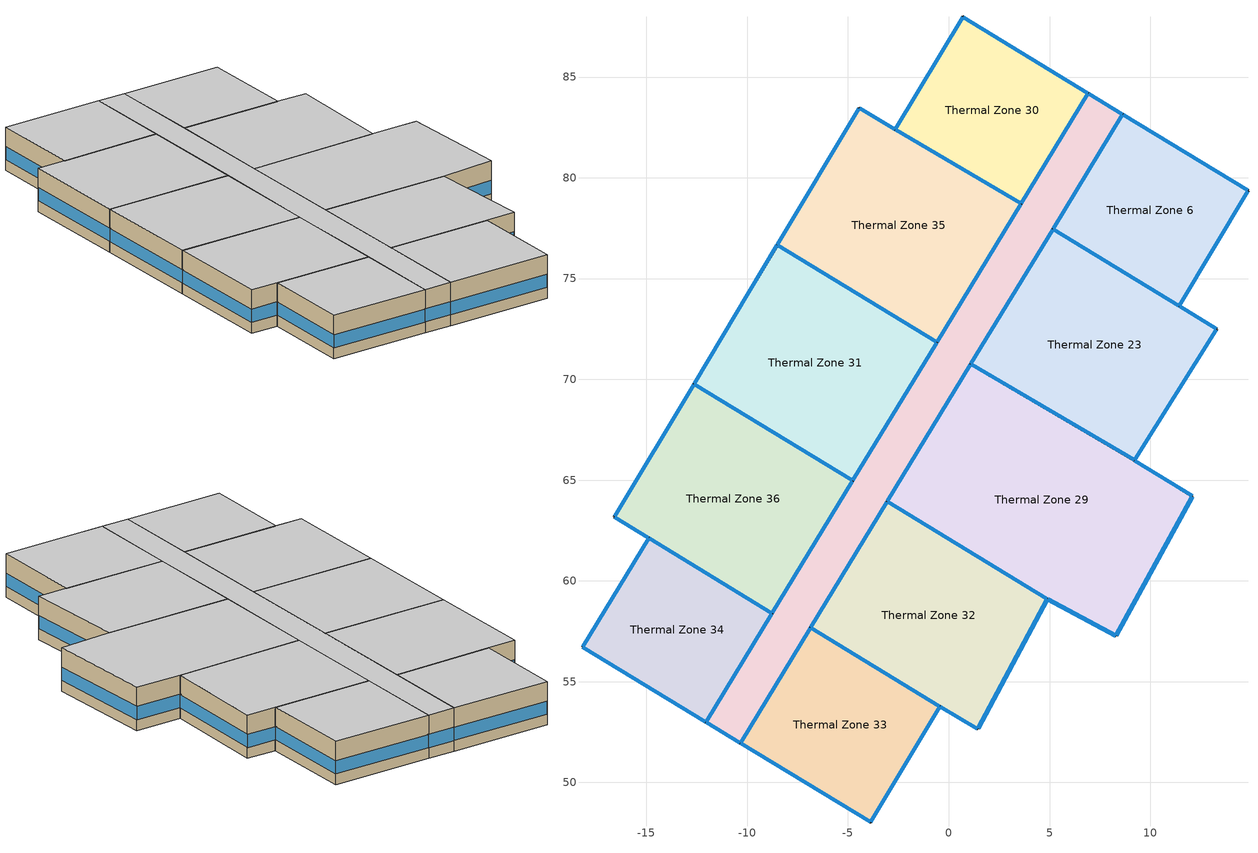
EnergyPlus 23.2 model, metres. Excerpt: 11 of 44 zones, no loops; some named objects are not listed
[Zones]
Thermal Zone 23
 floor adiabatic (Generic Interior Floor 5): 5.16,77.45 11.43,73.64 13.3,72.49 9.22,65.99 1.09,70.75 z21.1
 wall outside (Surface 202 c tbd): 5.16,77.45 1.09,70.75 z21.1:24.14
 wall outside (Surface 203 c tbd): 11.43,73.64 5.16,77.45 z21.1:24.14
 wall outside (Surface 204 c tbd): 13.3,72.49 11.43,73.64 z21.1:24.14
 wall outside (Surface 205 c tbd): 9.22,65.99 13.3,72.49 z21.1:24.14
 wall outside (Surface 206 c tbd): 1.09,70.75 9.22,65.99 z21.1:24.14
 window (Customized Fenestration: u=3.36): 5.15,77.43 1.1,70.78 / 11.41,73.66 5.18,77.44 / 9.23,66.01 13.28,72.47 / 1.11,70.74 9.19,66 z21.86:22.78; 13.27,72.5 11.45,73.63 z21.86:22.79
 ceiling adiabatic (Generic Interior Ceiling 17): 9.22,65.99 13.3,72.49 11.43,73.64 5.16,77.45 1.09,70.75 z24.14
Thermal Zone 28
 floor adiabatic (Generic Interior Floor): 6.92,84.19 8.63,83.15 -10.34,51.96 -12.05,53 z21.1
 wall outside (Surface 162 c tbd): -6.86,57.68 -3.06,63.93 z21.1:24.14
 wall outside (Surface 163 c tbd): -10.34,51.96 -6.86,57.68 z21.1:24.14
 wall outside (Surface 164 c tbd): -12.05,53 -10.34,51.96 z21.1:24.14
 wall outside (Surface 165 c tbd): -8.77,58.39 -12.05,53 z21.1:24.14
 wall outside (Surface 166 c tbd): -4.77,64.97 -8.77,58.39 z21.1:24.14
 wall outside (Surface 167 c tbd): -0.59,71.85 -4.77,64.97 z21.1:24.14
 wall outside (Surface 168 c tbd): 3.59,78.72 -0.59,71.85 z21.1:24.14
 wall outside (Surface 169 c tbd): 6.92,84.19 3.59,78.72 z21.1:24.14
 wall outside (Surface 170 c tbd): 8.63,83.15 6.92,84.19 z21.1:24.14
 wall outside (Surface 171 c tbd): 5.16,77.45 8.63,83.15 z21.1:24.14
 wall outside (Surface 172 c tbd): 1.09,70.75 5.16,77.45 z21.1:24.14
 wall outside (Surface 173 c tbd): -3.06,63.93 1.09,70.75 z21.1:24.14
 window (Customized Fenestration: u=3.36): -6.85,57.7 -3.07,63.91 / -10.33,51.98 -6.87,57.66 / -8.78,58.37 -12.04,53.02 / -4.78,64.95 -8.75,58.41 / -0.6,71.82 -4.75,65 / 3.58,78.7 -0.57,71.87 / 6.91,84.17 3.6,78.74 / 5.18,77.48 8.61,83.13 / 1.1,70.78 5.15,77.43 / -3.04,63.96 1.08,70.73 z21.86:22.78; -12.03,52.98 -10.36,51.97 / 8.61,83.17 6.94,84.18 z21.86:22.8
 ceiling adiabatic (Generic Interior Ceiling 11): -10.34,51.96 8.63,83.15 6.92,84.19 -12.05,53 z24.14
Thermal Zone 29
 floor adiabatic (Generic Interior Floor 1): 1.09,70.75 9.22,65.99 12.09,64.2 8.3,57.27 4.89,59.1 -3.06,63.93 z21.1
 wall outside (Surface 176 c tbd): 1.09,70.75 -3.06,63.93 z21.1:24.14
 wall outside (Surface 177 c tbd): 9.22,65.99 1.09,70.75 z21.1:24.14
 wall outside (Surface 178 c tbd): 12.09,64.2 9.22,65.99 z21.1:24.14
 wall outside (Surface 179 c tbd): 8.3,57.27 12.09,64.2 z21.1:24.14
 wall outside (Surface 180 c tbd): 4.89,59.1 8.3,57.27 z21.1:24.14
 wall outside (Surface 181 c tbd): -3.06,63.93 4.89,59.1 z21.1:24.14
 window (Customized Fenestration: u=3.36): 1.08,70.73 -3.04,63.96 / 9.19,66 1.11,70.74 / 8.31,57.29 12.08,64.18 / 4.91,59.09 8.28,57.28 / -3.04,63.92 4.87,59.11 z21.86:22.78; 12.07,64.22 9.24,65.97 z21.86:22.79
 ceiling adiabatic (Generic Interior Ceiling 21): 8.3,57.27 12.09,64.2 9.22,65.99 1.09,70.75 -3.06,63.93 4.89,59.1 z24.14
Thermal Zone 30
 floor adiabatic (Generic Interior Floor 6): 0.7,87.99 6.92,84.19 3.59,78.72 -2.66,82.39 z21.1
 wall outside (Surface 209 c tbd): 0.7,87.99 -2.66,82.39 z21.1:24.14
 wall outside (Surface 210 c tbd): 6.92,84.19 0.7,87.99 z21.1:24.14
 wall outside (Surface 211 c tbd): 3.59,78.72 6.92,84.19 z21.1:24.14
 wall outside (Surface 212 c tbd): -2.66,82.39 3.59,78.72 z21.1:24.14
 window (Customized Fenestration: u=3.36): 0.69,87.97 -2.65,82.41 / 6.9,84.21 0.72,87.98 / 3.6,78.74 6.91,84.17 / -2.64,82.37 3.57,78.73 z21.86:22.78
 ceiling adiabatic (Generic Interior Ceiling 16): 3.59,78.72 6.92,84.19 0.7,87.99 -2.66,82.39 z24.14
Thermal Zone 31
 floor adiabatic (Generic Interior Floor 2): -8.51,76.67 -0.59,71.85 -4.77,64.97 -12.65,69.77 z21.1
 wall outside (Surface 184 c tbd): -4.77,64.97 -0.59,71.85 z21.1:24.14
 wall outside (Surface 185 c tbd): -12.65,69.77 -4.77,64.97 z21.1:24.14
 wall outside (Surface 186 c tbd): -8.51,76.67 -12.65,69.77 z21.1:24.14
 wall outside (Surface 187 c tbd): -0.59,71.85 -8.51,76.67 z21.1:24.14
 window (Customized Fenestration: u=3.36): -4.75,65 -0.6,71.82 / -12.63,69.75 -4.79,64.99 / -8.53,76.64 -12.63,69.79 / -0.61,71.86 -8.49,76.65 z21.86:22.78
 ceiling adiabatic (Generic Interior Ceiling 20): -4.77,64.97 -0.59,71.85 -8.51,76.67 -12.65,69.77 z24.14
Thermal Zone 32
 floor adiabatic (Generic Interior Floor 21): -3.06,63.93 4.89,59.1 1.44,52.66 -0.44,53.78 -6.86,57.68 z21.1
 wall outside (Surface 243 c tbd): 1.44,52.66 4.89,59.1 z21.1:24.14
 wall outside (Surface 244 c tbd): -0.44,53.78 1.44,52.66 z21.1:24.14
 wall outside (Surface 245 c tbd): -6.86,57.68 -0.44,53.78 z21.1:24.14
 wall outside (Surface 246 c tbd): -3.06,63.93 -6.86,57.68 z21.1:24.14
 wall outside (Surface 247 c tbd): 4.89,59.1 -3.06,63.93 z21.1:24.14
 window (Customized Fenestration: u=3.36): 1.46,52.69 4.88,59.08 / -6.84,57.66 -0.46,53.79 / -3.07,63.91 -6.85,57.7 / 4.87,59.11 -3.04,63.92 z21.86:22.78; -0.42,53.76 1.42,52.68 z21.86:22.79
 ceiling adiabatic (Generic Interior Ceiling 14): 1.44,52.66 4.89,59.1 -3.06,63.93 -6.86,57.68 -0.44,53.78 z24.14
Thermal Zone 33
 floor adiabatic (Generic Interior Floor 3): -6.86,57.68 -0.44,53.78 -3.88,48.03 -10.34,51.96 z21.1
 wall outside (Surface 190 c tbd): -0.44,53.78 -6.86,57.68 z21.1:24.14
 wall outside (Surface 191 c tbd): -3.88,48.03 -0.44,53.78 z21.1:24.14
 wall outside (Surface 192 c tbd): -10.34,51.96 -3.88,48.03 z21.1:24.14
 wall outside (Surface 193 c tbd): -6.86,57.68 -10.34,51.96 z21.1:24.14
 window (Customized Fenestration: u=3.36): -0.46,53.79 -6.84,57.66 / -3.87,48.05 -0.46,53.75 / -10.32,51.94 -3.9,48.04 / -6.87,57.66 -10.33,51.98 z21.86:22.78
 ceiling adiabatic (Generic Interior Ceiling 19): -3.88,48.03 -0.44,53.78 -6.86,57.68 -10.34,51.96 z24.14
Thermal Zone 34
 floor adiabatic (Generic Interior Floor 4): -14.88,62.13 -8.77,58.39 -12.05,53 -18.17,56.72 z21.1
 wall outside (Surface 196 c tbd): -12.05,53 -8.77,58.39 z21.1:24.14
 wall outside (Surface 197 c tbd): -18.17,56.72 -12.05,53 z21.1:24.14
 wall outside (Surface 198 c tbd): -14.88,62.13 -18.17,56.72 z21.1:24.14
 wall outside (Surface 199 c tbd): -8.77,58.39 -14.88,62.13 z21.1:24.14
 window (Customized Fenestration: u=3.36): -12.04,53.02 -8.78,58.37 / -18.15,56.7 -12.07,53.01 / -14.89,62.11 -18.16,56.74 / -8.79,58.41 -14.86,62.12 z21.86:22.78
 ceiling adiabatic (Generic Interior Ceiling 18): -12.05,53 -8.77,58.39 -14.88,62.13 -18.17,56.72 z24.14
Thermal Zone 35
 floor adiabatic (Generic Interior Floor 8): -4.45,83.46 -2.66,82.39 3.59,78.72 -0.59,71.85 -8.51,76.67 z21.1
 wall outside (Surface 221 c tbd): -4.45,83.46 -8.51,76.67 z21.1:24.14
 wall outside (Surface 222 c tbd): -2.66,82.39 -4.45,83.46 z21.1:24.14
 wall outside (Surface 223 c tbd): 3.59,78.72 -2.66,82.39 z21.1:24.14
 wall outside (Surface 224 c tbd): -0.59,71.85 3.59,78.72 z21.1:24.14
 wall outside (Surface 225 c tbd): -8.51,76.67 -0.59,71.85 z21.1:24.14
 window (Customized Fenestration: u=3.36): -4.46,83.43 -8.5,76.69 / 3.57,78.73 -2.64,82.37 / -0.57,71.87 3.58,78.7 / -8.49,76.65 -0.61,71.86 z21.86:22.78; -2.68,82.4 -4.42,83.44 z21.86:22.8
 ceiling adiabatic (Generic Interior Ceiling 12): -0.59,71.85 3.59,78.72 -2.66,82.39 -4.45,83.46 -8.51,76.67 z24.14
Thermal Zone 36
 floor adiabatic (Generic Interior Floor 9): -12.65,69.77 -4.77,64.97 -8.77,58.39 -16.59,63.18 z21.1
 wall outside (Surface 228 c tbd): -8.77,58.39 -4.77,64.97 z21.1:24.14
 wall outside (Surface 229 c tbd): -14.88,62.13 -8.77,58.39 z21.1:24.14
 wall outside (Surface 230 c tbd): -16.59,63.18 -14.88,62.13 z21.1:24.14
 wall outside (Surface 231 c tbd): -12.65,69.77 -16.59,63.18 z21.1:24.14
 wall outside (Surface 232 c tbd): -4.77,64.97 -12.65,69.77 z21.1:24.14
 window (Customized Fenestration: u=3.36): -8.75,58.41 -4.78,64.95 / -14.86,62.12 -8.79,58.41 / -12.66,69.74 -16.58,63.2 / -4.79,64.99 -12.63,69.75 z21.86:22.78; -16.57,63.17 -14.9,62.14 z21.86:22.8
 ceiling adiabatic (Generic Interior Ceiling 13): -8.77,58.39 -4.77,64.97 -12.65,69.77 -16.59,63.18 z24.14
Thermal Zone 6
 floor adiabatic (Generic Interior Floor 7): 8.63,83.15 14.85,79.36 11.43,73.64 5.16,77.45 z21.1
 wall outside (Surface 215 c tbd): 8.63,83.15 5.16,77.45 z21.1:24.14
 wall outside (Surface 216 c tbd): 14.85,79.36 8.63,83.15 z21.1:24.14
 wall outside (Surface 217 c tbd): 11.43,73.64 14.85,79.36 z21.1:24.14
 wall outside (Surface 218 c tbd): 5.16,77.45 11.43,73.64 z21.1:24.14
 window (Customized Fenestration: u=3.36): 8.61,83.13 5.18,77.48 / 14.83,79.37 8.65,83.14 / 11.44,73.66 14.83,79.33 / 5.18,77.44 11.41,73.66 z21.86:22.78
 ceiling adiabatic (Generic Interior Ceiling 15): 11.43,73.64 14.85,79.36 8.63,83.15 5.16,77.45 z24.14
[Building]
Building 1
[Site:Location]
Montreal Int'l: Latitude {deg}=45.47; Longitude {deg}=-73.75; Time Zone {hr}=-5; Elevation {m}=36
[SizingPeriod:DesignDay] Day of Month=21; Dry-Bulb Temperature Range Modifier Type=DefaultMultipliers; Barometric Pressure {Pa}=100893; Rain Indicator=No; Snow Indicator=No; Daylight Saving Time Indicator=No; Begin Environment Reset Mode=FullResetAtBeginEnvironment
Name | Month | Day Type | Maximum Dry-Bulb Temperature {C} | Daily Dry-Bulb Temperature Range {deltaC} | Humidity Condition Type | Wetbulb or DewPoint at Maximum Dry-Bulb {C} | Wind Speed {m/s} | Wind Direction {deg} | Solar Model Indicator | ASHRAE Clear Sky Optical Depth for Beam Irradiance (taub) | ASHRAE Clear Sky Optical Depth for Diffuse Irradiance (taud) | Enthalpy at Maximum Dry-Bulb {J/kg} | Sky Clearness
Montreal Int'l Ann Clg .4% Condns DB=>MWB | 7 | SummerDesignDay | 30 | 9.3 | Wetbulb | 22.1 | 4.9 | 220 | ASHRAETau | 0.465 | 1.966
Montreal Int'l Ann Clg .4% Condns DP=>MDB | 7 | SummerDesignDay | 26 | 9.3 | Dewpoint | 21.6 | 4.9 | 220 | ASHRAETau | 0.465 | 1.966
Montreal Int'l Ann Clg .4% Condns Enth=>MDB | 7 | SummerDesignDay | 28.1 | 9.3 | Enthalpy |  | 4.9 | 220 | ASHRAETau | 0.465 | 1.966 | 69300
Montreal Int'l Ann Clg .4% Condns WB=>MDB | 7 | SummerDesignDay | 28.1 | 9.3 | Wetbulb | 23.2 | 4.9 | 220 | ASHRAETau | 0.465 | 1.966
Montreal Int'l Ann Htg 99.6% Condns DB | 1 | WinterDesignDay | -23.7 | 0 | Wetbulb | -23.7 | 3.9 | 260 | ASHRAEClearSky |  |  |  | 0
Montreal Int'l Ann Htg Wind 99.6% Condns WS=>MCDB | 1 | WinterDesignDay | -5.3 | 0 | Wetbulb | -5.3 | 12.9 | 260 | ASHRAEClearSky |  |  |  | 0
Montreal Int'l Ann Hum_n 99.6% Condns DP=>MCDB | 1 | WinterDesignDay | -23 | 0 | Dewpoint | -30.5 | 3.9 | 260 | ASHRAEClearSky |  |  |  | 0
[Material] Thermal Absorptance=0.9
Name | Roughness | Thickness {m} | Conductivity {W/m-K} | Density {kg/m3} | Specific Heat {J/kg-K} | Solar Absorptance | Visible Absorptance
Generic Acoustic Tile | MediumSmooth | 0.02 | 0.06 | 368 | 590 | 0.2 | 0.2
Generic Brick | MediumRough | 0.1 | 0.9 | 1920 | 790 | 0.65 | 0.65
Generic Ceiling Air Gap | Smooth | 0.1 | 0.556 | 1.28 | 1000 | 0.7 | 0.7
Generic Gypsum Board | MediumSmooth | 0.0127 | 0.16 | 800 | 1090 | 0.5 | 0.5
Generic LW Concrete | MediumRough | 0.1 | 0.53 | 1280 | 840 | 0.8 | 0.8
Generic Wall Air Gap | Smooth | 0.1 | 0.667 | 1.28 | 1000 | 0.7 | 0.7
[Material:NoMass] Roughness=Smooth; Thermal Absorptance=0.9; Solar Absorptance=0.7; Visible Absorptance=0.7
Name | Thermal Resistance {m2-K/W}
Surface 162 m tbd; Surface 163 m tbd; Surface 165 m tbd; Surface 166 m tbd; Surface 167 m tbd; Surface 168 m tbd; Surface 169 m tbd; Surface 171 m tbd; Surface 172 m tbd; Surface 173 m tbd; Surface 176 m tbd; Surface 177 m tbd; Surface 181 m tbd; Surface 184 m tbd; Surface 185 m tbd; Surface 187 m tbd; Surface 190 m tbd; Surface 193 m tbd; Surface 196 m tbd; Surface 199 m tbd; Surface 202 m tbd; Surface 203 m tbd; Surface 206 m tbd; Surface 211 m tbd; Surface 212 m tbd; Surface 215 m tbd; Surface 218 m tbd; Surface 223 m tbd; Surface 224 m tbd; Surface 225 m tbd; Surface 228 m tbd; Surface 229 m tbd; Surface 232 m tbd; Surface 245 m tbd; Surface 246 m tbd; Surface 247 m tbd | 1.24606
Surface 164 m tbd; Surface 170 m tbd | 0.58359
Surface 178 m tbd | 0.553583
Surface 179 m tbd | 0.584513
Surface 180 m tbd | 0.565438
Surface 186 m tbd | 0.642581
Surface 191 m tbd | 0.603446
Surface 192 m tbd | 0.609849
Surface 197 m tbd | 0.607082
Surface 198 m tbd | 0.600303
Surface 204 m tbd | 0.50708
Surface 205 m tbd | 0.610599
Surface 209 m tbd | 0.602058
Surface 210 m tbd; Surface 216 m tbd | 0.607957
Surface 217 m tbd | 0.603116
Surface 221 m tbd | 0.612091
Surface 222 m tbd | 0.500771
Surface 230 m tbd | 0.496387
Surface 231 m tbd | 0.610602
Surface 243 m tbd | 0.608072
Surface 244 m tbd | 0.507089
[WindowMaterial:SimpleGlazingSystem]
Fenestration U=3.32 0.66 1: U-Factor {W/m2-K}=3.32; Solar Heat Gain Coefficient=0.66; Visible Transmittance=0.21
[Construction]
Customized Fenestration: u=3.36: Fenestration U=3.32 0.66 1
Generic Interior Ceiling 11; Generic Interior Ceiling 12; Generic Interior Ceiling 13; Generic Interior Ceiling 14; Generic Interior Ceiling 15; Generic Interior Ceiling 16; Generic Interior Ceiling 17; Generic Interior Ceiling 18; Generic Interior Ceiling 19; Generic Interior Ceiling 20; Generic Interior Ceiling 21: Generic LW Concrete, Generic Ceiling Air Gap, Generic Acoustic Tile
Generic Interior Floor; Generic Interior Floor 1; Generic Interior Floor 2; Generic Interior Floor 21; Generic Interior Floor 3; Generic Interior Floor 4; Generic Interior Floor 5; Generic Interior Floor 6; Generic Interior Floor 7; Generic Interior Floor 8; Generic Interior Floor 9: Generic Acoustic Tile, Generic Ceiling Air Gap, Generic LW Concrete
Surface 162 c tbd: Generic Brick, Generic LW Concrete, Surface 162 m tbd, Generic Wall Air Gap, Generic Gypsum Board
Surface 163 c tbd: Generic Brick, Generic LW Concrete, Surface 163 m tbd, Generic Wall Air Gap, Generic Gypsum Board
Surface 164 c tbd: Generic Brick, Generic LW Concrete, Surface 164 m tbd, Generic Wall Air Gap, Generic Gypsum Board
Surface 165 c tbd: Generic Brick, Generic LW Concrete, Surface 165 m tbd, Generic Wall Air Gap, Generic Gypsum Board
Surface 166 c tbd: Generic Brick, Generic LW Concrete, Surface 166 m tbd, Generic Wall Air Gap, Generic Gypsum Board
Surface 167 c tbd: Generic Brick, Generic LW Concrete, Surface 167 m tbd, Generic Wall Air Gap, Generic Gypsum Board
Surface 168 c tbd: Generic Brick, Generic LW Concrete, Surface 168 m tbd, Generic Wall Air Gap, Generic Gypsum Board
Surface 169 c tbd: Generic Brick, Generic LW Concrete, Surface 169 m tbd, Generic Wall Air Gap, Generic Gypsum Board
Surface 170 c tbd: Generic Brick, Generic LW Concrete, Surface 170 m tbd, Generic Wall Air Gap, Generic Gypsum Board
Surface 171 c tbd: Generic Brick, Generic LW Concrete, Surface 171 m tbd, Generic Wall Air Gap, Generic Gypsum Board
Surface 172 c tbd: Generic Brick, Generic LW Concrete, Surface 172 m tbd, Generic Wall Air Gap, Generic Gypsum Board
Surface 173 c tbd: Generic Brick, Generic LW Concrete, Surface 173 m tbd, Generic Wall Air Gap, Generic Gypsum Board
Surface 176 c tbd: Generic Brick, Generic LW Concrete, Surface 176 m tbd, Generic Wall Air Gap, Generic Gypsum Board
Surface 177 c tbd: Generic Brick, Generic LW Concrete, Surface 177 m tbd, Generic Wall Air Gap, Generic Gypsum Board
Surface 178 c tbd: Generic Brick, Generic LW Concrete, Surface 178 m tbd, Generic Wall Air Gap, Generic Gypsum Board
Surface 179 c tbd: Generic Brick, Generic LW Concrete, Surface 179 m tbd, Generic Wall Air Gap, Generic Gypsum Board
Surface 180 c tbd: Generic Brick, Generic LW Concrete, Surface 180 m tbd, Generic Wall Air Gap, Generic Gypsum Board
Surface 181 c tbd: Generic Brick, Generic LW Concrete, Surface 181 m tbd, Generic Wall Air Gap, Generic Gypsum Board
Surface 184 c tbd: Generic Brick, Generic LW Concrete, Surface 184 m tbd, Generic Wall Air Gap, Generic Gypsum Board
Surface 185 c tbd: Generic Brick, Generic LW Concrete, Surface 185 m tbd, Generic Wall Air Gap, Generic Gypsum Board
Surface 186 c tbd: Generic Brick, Generic LW Concrete, Surface 186 m tbd, Generic Wall Air Gap, Generic Gypsum Board
Surface 187 c tbd: Generic Brick, Generic LW Concrete, Surface 187 m tbd, Generic Wall Air Gap, Generic Gypsum Board
Surface 190 c tbd: Generic Brick, Generic LW Concrete, Surface 190 m tbd, Generic Wall Air Gap, Generic Gypsum Board
Surface 191 c tbd: Generic Brick, Generic LW Concrete, Surface 191 m tbd, Generic Wall Air Gap, Generic Gypsum Board
Surface 192 c tbd: Generic Brick, Generic LW Concrete, Surface 192 m tbd, Generic Wall Air Gap, Generic Gypsum Board
Surface 193 c tbd: Generic Brick, Generic LW Concrete, Surface 193 m tbd, Generic Wall Air Gap, Generic Gypsum Board
Surface 196 c tbd: Generic Brick, Generic LW Concrete, Surface 196 m tbd, Generic Wall Air Gap, Generic Gypsum Board
Surface 197 c tbd: Generic Brick, Generic LW Concrete, Surface 197 m tbd, Generic Wall Air Gap, Generic Gypsum Board
Surface 198 c tbd: Generic Brick, Generic LW Concrete, Surface 198 m tbd, Generic Wall Air Gap, Generic Gypsum Board
Surface 199 c tbd: Generic Brick, Generic LW Concrete, Surface 199 m tbd, Generic Wall Air Gap, Generic Gypsum Board
Surface 202 c tbd: Generic Brick, Generic LW Concrete, Surface 202 m tbd, Generic Wall Air Gap, Generic Gypsum Board
Surface 203 c tbd: Generic Brick, Generic LW Concrete, Surface 203 m tbd, Generic Wall Air Gap, Generic Gypsum Board
Surface 204 c tbd: Generic Brick, Generic LW Concrete, Surface 204 m tbd, Generic Wall Air Gap, Generic Gypsum Board
Surface 205 c tbd: Generic Brick, Generic LW Concrete, Surface 205 m tbd, Generic Wall Air Gap, Generic Gypsum Board
Surface 206 c tbd: Generic Brick, Generic LW Concrete, Surface 206 m tbd, Generic Wall Air Gap, Generic Gypsum Board
Surface 209 c tbd: Generic Brick, Generic LW Concrete, Surface 209 m tbd, Generic Wall Air Gap, Generic Gypsum Board
Surface 210 c tbd: Generic Brick, Generic LW Concrete, Surface 210 m tbd, Generic Wall Air Gap, Generic Gypsum Board
Surface 211 c tbd: Generic Brick, Generic LW Concrete, Surface 211 m tbd, Generic Wall Air Gap, Generic Gypsum Board
Surface 212 c tbd: Generic Brick, Generic LW Concrete, Surface 212 m tbd, Generic Wall Air Gap, Generic Gypsum Board
Surface 215 c tbd: Generic Brick, Generic LW Concrete, Surface 215 m tbd, Generic Wall Air Gap, Generic Gypsum Board
Surface 216 c tbd: Generic Brick, Generic LW Concrete, Surface 216 m tbd, Generic Wall Air Gap, Generic Gypsum Board
Surface 217 c tbd: Generic Brick, Generic LW Concrete, Surface 217 m tbd, Generic Wall Air Gap, Generic Gypsum Board
Surface 218 c tbd: Generic Brick, Generic LW Concrete, Surface 218 m tbd, Generic Wall Air Gap, Generic Gypsum Board
Surface 221 c tbd: Generic Brick, Generic LW Concrete, Surface 221 m tbd, Generic Wall Air Gap, Generic Gypsum Board
Surface 222 c tbd: Generic Brick, Generic LW Concrete, Surface 222 m tbd, Generic Wall Air Gap, Generic Gypsum Board
Surface 223 c tbd: Generic Brick, Generic LW Concrete, Surface 223 m tbd, Generic Wall Air Gap, Generic Gypsum Board
Surface 224 c tbd: Generic Brick, Generic LW Concrete, Surface 224 m tbd, Generic Wall Air Gap, Generic Gypsum Board
Surface 225 c tbd: Generic Brick, Generic LW Concrete, Surface 225 m tbd, Generic Wall Air Gap, Generic Gypsum Board
Surface 228 c tbd: Generic Brick, Generic LW Concrete, Surface 228 m tbd, Generic Wall Air Gap, Generic Gypsum Board
Surface 229 c tbd: Generic Brick, Generic LW Concrete, Surface 229 m tbd, Generic Wall Air Gap, Generic Gypsum Board
Surface 230 c tbd: Generic Brick, Generic LW Concrete, Surface 230 m tbd, Generic Wall Air Gap, Generic Gypsum Board
Surface 231 c tbd: Generic Brick, Generic LW Concrete, Surface 231 m tbd, Generic Wall Air Gap, Generic Gypsum Board
Surface 232 c tbd: Generic Brick, Generic LW Concrete, Surface 232 m tbd, Generic Wall Air Gap, Generic Gypsum Board
Surface 243 c tbd: Generic Brick, Generic LW Concrete, Surface 243 m tbd, Generic Wall Air Gap, Generic Gypsum Board
Surface 244 c tbd: Generic Brick, Generic LW Concrete, Surface 244 m tbd, Generic Wall Air Gap, Generic Gypsum Board
Surface 245 c tbd: Generic Brick, Generic LW Concrete, Surface 245 m tbd, Generic Wall Air Gap, Generic Gypsum Board
Surface 246 c tbd: Generic Brick, Generic LW Concrete, Surface 246 m tbd, Generic Wall Air Gap, Generic Gypsum Board
Surface 247 c tbd: Generic Brick, Generic LW Concrete, Surface 247 m tbd, Generic Wall Air Gap, Generic Gypsum Board
[Zone] Multiplier=10; Part of Total Floor Area=Yes
Thermal Zone 23; Thermal Zone 28; Thermal Zone 29; Thermal Zone 30; Thermal Zone 31; Thermal Zone 32; Thermal Zone 33; Thermal Zone 34; Thermal Zone 35; Thermal Zone 36; Thermal Zone 6
[Space]
Name | Zone | Space Type
Space 128 | Thermal Zone 23 | MURB large
Space 123 | Thermal Zone 28 | MURB lobby 2
Space 124 | Thermal Zone 29 | MURB large
Space 129 | Thermal Zone 30 | MURB small 6
Space 125 | Thermal Zone 31 | MURB large
Space 134 | Thermal Zone 32 | MURB large
Space 126 | Thermal Zone 33 | MURB small 4
Space 127 | Thermal Zone 34 | MURB small 5
Space 131 | Thermal Zone 35 | MURB large
Space 132 | Thermal Zone 36 | MURB large
Space 130 | Thermal Zone 6 | MURB small 7
[SpaceList]
MURB large: Space 116, Space 109, Space 106, Space 102, Space 103, Space 112, Space 114, Space 107, Space 104, Space 135, Space 111, Space 105, Space 119, Space 108, Space 110, Space 115, Space 113, Space 117, Space 128, Space 118, Space 120, Space 122, Space 124, Space 125, Space 134, Space 131, Space 132, Space 136, Space 138, Space 139, Space 143, Space 144
MURB lobby 2: Space 123
MURB small 6: Space 129
MURB small 4: Space 126
MURB small 5: Space 127
MURB small 7: Space 130
[ZoneInfiltration:DesignFlowRate] Design Flow Rate Calculation Method=Flow/ExteriorArea; Flow Rate per Exterior Surface Area {m3/s-m2}=0.000206641; Constant Term Coefficient=0.107472; Temperature Term Coefficient=0.0119911; Velocity Term Coefficient=0; Velocity Squared Term Coefficient=0.0134792
Name | Zone or ZoneList or Space or SpaceList | Schedule
Space 128 HVAC Off Infiltration | Space 128 | Infiltration HVAC Off Schedule
Space 128 HVAC On Infiltration | Space 128 | Infiltration HVAC On Schedule
Space 123 HVAC Off Infiltration | Space 123 | Infiltration HVAC Off Schedule
Space 123 HVAC On Infiltration | Space 123 | Infiltration HVAC On Schedule
Space 124 HVAC Off Infiltration | Space 124 | Infiltration HVAC Off Schedule
Space 124 HVAC On Infiltration | Space 124 | Infiltration HVAC On Schedule
Space 129 HVAC Off Infiltration | Space 129 | Infiltration HVAC Off Schedule
Space 129 HVAC On Infiltration | Space 129 | Infiltration HVAC On Schedule
Space 125 HVAC Off Infiltration | Space 125 | Infiltration HVAC Off Schedule
Space 125 HVAC On Infiltration | Space 125 | Infiltration HVAC On Schedule
Space 134 HVAC Off Infiltration | Space 134 | Infiltration HVAC Off Schedule
Space 134 HVAC On Infiltration | Space 134 | Infiltration HVAC On Schedule
Space 126 HVAC Off Infiltration | Space 126 | Infiltration HVAC Off Schedule
Space 126 HVAC On Infiltration | Space 126 | Infiltration HVAC On Schedule
Space 127 HVAC Off Infiltration | Space 127 | Infiltration HVAC Off Schedule
Space 127 HVAC On Infiltration | Space 127 | Infiltration HVAC On Schedule
Space 131 HVAC Off Infiltration | Space 131 | Infiltration HVAC Off Schedule
Space 131 HVAC On Infiltration | Space 131 | Infiltration HVAC On Schedule
Space 132 HVAC Off Infiltration | Space 132 | Infiltration HVAC Off Schedule
Space 132 HVAC On Infiltration | Space 132 | Infiltration HVAC On Schedule
Space 130 HVAC Off Infiltration | Space 130 | Infiltration HVAC Off Schedule
Space 130 HVAC On Infiltration | Space 130 | Infiltration HVAC On Schedule
[ZoneControl:Thermostat] Temperature Difference Between Cutout And Setpoint {deltaC}=0
Name | Zone or ZoneList | Control Type Schedule | Control 1
Thermal Zone 23 Thermostat | Thermal Zone 23 | Thermal Zone 23 Thermostat Schedule | Thermostat Setpoint Dual Setpoint 13
Thermal Zone 28 Thermostat | Thermal Zone 28 | Thermal Zone 28 Thermostat Schedule | Thermostat Setpoint Dual Setpoint 20
Thermal Zone 29 Thermostat | Thermal Zone 29 | Thermal Zone 29 Thermostat Schedule | Thermostat Setpoint Dual Setpoint 14
Thermal Zone 30 Thermostat | Thermal Zone 30 | Thermal Zone 30 Thermostat Schedule | Thermostat Setpoint Dual Setpoint 15
Thermal Zone 31 Thermostat | Thermal Zone 31 | Thermal Zone 31 Thermostat Schedule | Thermostat Setpoint Dual Setpoint 18
Thermal Zone 32 Thermostat | Thermal Zone 32 | Thermal Zone 32 Thermostat Schedule | Thermostat Setpoint Dual Setpoint 21
Thermal Zone 33 Thermostat | Thermal Zone 33 | Thermal Zone 33 Thermostat Schedule | Thermostat Setpoint Dual Setpoint 5
Thermal Zone 34 Thermostat | Thermal Zone 34 | Thermal Zone 34 Thermostat Schedule | Thermostat Setpoint Dual Setpoint 16
Thermal Zone 35 Thermostat | Thermal Zone 35 | Thermal Zone 35 Thermostat Schedule | Thermostat Setpoint Dual Setpoint 10
Thermal Zone 36 Thermostat | Thermal Zone 36 | Thermal Zone 36 Thermostat Schedule | Thermostat Setpoint Dual Setpoint 12
Thermal Zone 6 Thermostat | Thermal Zone 6 | Thermal Zone 6 Thermostat Schedule | Thermostat Setpoint Dual Setpoint 27
[ThermostatSetpoint:DualSetpoint] Heating Setpoint Temperature Schedule=NECB-G-Thermostat Setpoint-Heating; Cooling Setpoint Temperature Schedule=NECB-G-Thermostat Setpoint-Cooling
Thermostat Setpoint Dual Setpoint 13; Thermostat Setpoint Dual Setpoint 20; Thermostat Setpoint Dual Setpoint 14; Thermostat Setpoint Dual Setpoint 15; Thermostat Setpoint Dual Setpoint 18; Thermostat Setpoint Dual Setpoint 21; Thermostat Setpoint Dual Setpoint 5; Thermostat Setpoint Dual Setpoint 16; Thermostat Setpoint Dual Setpoint 10; Thermostat Setpoint Dual Setpoint 12; Thermostat Setpoint Dual Setpoint 27
[ZoneHVAC:PackagedTerminalHeatPump] Availability Schedule=Always On Discrete hvac_library; Cooling Supply Air Flow Rate {m3/s}=Autosize; Heating Supply Air Flow Rate {m3/s}=Autosize; No Load Supply Air Flow Rate {m3/s}=Autosize; Cooling Outdoor Air Flow Rate {m3/s}=Autosize; Heating Outdoor Air Flow Rate {m3/s}=Autosize; No Load Outdoor Air Flow Rate {m3/s}=Autosize; Heating Convergence Tolerance=0.001; Cooling Convergence Tolerance=0.001; Maximum Supply Air Temperature from Supplemental Heater {C}=Autosize; Maximum Outdoor Dry-Bulb Temperature for Supplemental Heater Operation {C}=21; Fan Placement=DrawThrough; Supply Air Fan Operating Mode Schedule=Always On Discrete hvac_library
Name | Supply Air Fan | Heating Coil | Cooling Coil | Supplemental Heating Coil
PTHP 33 | PTHP CV Fan 33 | PTHP 1 Spd DX Htg Coil 33 | PTHP 1 Spd DX Clg Coil 33 | PTHP Elec Htg Backup Coil 33
PTHP 37 | PTHP CV Fan 37 | PTHP 1 Spd DX Htg Coil 37 | PTHP 1 Spd DX Clg Coil 37 | PTHP Elec Htg Backup Coil 37
PTHP 36 | PTHP CV Fan 36 | PTHP 1 Spd DX Htg Coil 36 | PTHP 1 Spd DX Clg Coil 36 | PTHP Elec Htg Backup Coil 36
PTHP 35 | PTHP CV Fan 35 | PTHP 1 Spd DX Htg Coil 35 | PTHP 1 Spd DX Clg Coil 35 | PTHP Elec Htg Backup Coil 35
PTHP 28 | PTHP CV Fan 28 | PTHP 1 Spd DX Htg Coil 28 | PTHP 1 Spd DX Clg Coil 28 | PTHP Elec Htg Backup Coil 28
PTHP 3 | PTHP CV Fan 3 | PTHP 1 Spd DX Htg Coil 3 | PTHP 1 Spd DX Clg Coil 3 | PTHP Elec Htg Backup Coil 3
PTHP 22 | PTHP CV Fan 22 | PTHP 1 Spd DX Htg Coil 22 | PTHP 1 Spd DX Clg Coil 22 | PTHP Elec Htg Backup Coil 22
PTHP 7 | PTHP CV Fan 7 | PTHP 1 Spd DX Htg Coil 7 | PTHP 1 Spd DX Clg Coil 7 | PTHP Elec Htg Backup Coil 7
PTHP 12 | PTHP CV Fan 12 | PTHP 1 Spd DX Htg Coil 12 | PTHP 1 Spd DX Clg Coil 12 | PTHP Elec Htg Backup Coil 12
PTHP 2 | PTHP CV Fan 2 | PTHP 1 Spd DX Htg Coil 2 | PTHP 1 Spd DX Clg Coil 2 | PTHP Elec Htg Backup Coil 2
PTHP 24 | PTHP CV Fan 24 | PTHP 1 Spd DX Htg Coil 24 | PTHP 1 Spd DX Clg Coil 24 | PTHP Elec Htg Backup Coil 24
PTHP 16 | PTHP CV Fan 16 | PTHP 1 Spd DX Htg Coil 16 | PTHP 1 Spd DX Clg Coil 16 | PTHP Elec Htg Backup Coil 16
PTHP 8 | PTHP CV Fan 8 | PTHP 1 Spd DX Htg Coil 8 | PTHP 1 Spd DX Clg Coil 8 | PTHP Elec Htg Backup Coil 8
PTHP 19 | PTHP CV Fan 19 | PTHP 1 Spd DX Htg Coil 19 | PTHP 1 Spd DX Clg Coil 19 | PTHP Elec Htg Backup Coil 19
PTHP 13 | PTHP CV Fan 13 | PTHP 1 Spd DX Htg Coil 13 | PTHP 1 Spd DX Clg Coil 13 | PTHP Elec Htg Backup Coil 13
PTHP 29 | PTHP CV Fan 29 | PTHP 1 Spd DX Htg Coil 29 | PTHP 1 Spd DX Clg Coil 29 | PTHP Elec Htg Backup Coil 29
PTHP 14 | PTHP CV Fan 14 | PTHP 1 Spd DX Htg Coil 14 | PTHP 1 Spd DX Clg Coil 14 | PTHP Elec Htg Backup Coil 14
PTHP 17 | PTHP CV Fan 17 | PTHP 1 Spd DX Htg Coil 17 | PTHP 1 Spd DX Clg Coil 17 | PTHP Elec Htg Backup Coil 17
PTHP 20 | PTHP CV Fan 20 | PTHP 1 Spd DX Htg Coil 20 | PTHP 1 Spd DX Clg Coil 20 | PTHP Elec Htg Backup Coil 20
PTHP 4 | PTHP CV Fan 4 | PTHP 1 Spd DX Htg Coil 4 | PTHP 1 Spd DX Clg Coil 4 | PTHP Elec Htg Backup Coil 4
PTHP 15 | PTHP CV Fan 15 | PTHP 1 Spd DX Htg Coil 15 | PTHP 1 Spd DX Clg Coil 15 | PTHP Elec Htg Backup Coil 15
PTHP 9 | PTHP CV Fan 9 | PTHP 1 Spd DX Htg Coil 9 | PTHP 1 Spd DX Clg Coil 9 | PTHP Elec Htg Backup Coil 9
PTHP 11 | PTHP CV Fan 11 | PTHP 1 Spd DX Htg Coil 11 | PTHP 1 Spd DX Clg Coil 11 | PTHP Elec Htg Backup Coil 11
PTHP 18 | PTHP CV Fan 18 | PTHP 1 Spd DX Htg Coil 18 | PTHP 1 Spd DX Clg Coil 18 | PTHP Elec Htg Backup Coil 18
PTHP 5 | PTHP CV Fan 5 | PTHP 1 Spd DX Htg Coil 5 | PTHP 1 Spd DX Clg Coil 5 | PTHP Elec Htg Backup Coil 5
PTHP 6 | PTHP CV Fan 6 | PTHP 1 Spd DX Htg Coil 6 | PTHP 1 Spd DX Clg Coil 6 | PTHP Elec Htg Backup Coil 6
PTHP 31 | PTHP CV Fan 31 | PTHP 1 Spd DX Htg Coil 31 | PTHP 1 Spd DX Clg Coil 31 | PTHP Elec Htg Backup Coil 31
PTHP 25 | PTHP CV Fan 25 | PTHP 1 Spd DX Htg Coil 25 | PTHP 1 Spd DX Clg Coil 25 | PTHP Elec Htg Backup Coil 25
PTHP 23 | PTHP CV Fan 23 | PTHP 1 Spd DX Htg Coil 23 | PTHP 1 Spd DX Clg Coil 23 | PTHP Elec Htg Backup Coil 23
PTHP 21 | PTHP CV Fan 21 | PTHP 1 Spd DX Htg Coil 21 | PTHP 1 Spd DX Clg Coil 21 | PTHP Elec Htg Backup Coil 21
PTHP 10 | PTHP CV Fan 10 | PTHP 1 Spd DX Htg Coil 10 | PTHP 1 Spd DX Clg Coil 10 | PTHP Elec Htg Backup Coil 10
PTHP 1 | PTHP CV Fan 1 | PTHP 1 Spd DX Htg Coil 1 | PTHP 1 Spd DX Clg Coil 1 | PTHP Elec Htg Backup Coil 1
PTHP 27 | PTHP CV Fan 27 | PTHP 1 Spd DX Htg Coil 27 | PTHP 1 Spd DX Clg Coil 27 | PTHP Elec Htg Backup Coil 27
PTHP 26 | PTHP CV Fan 26 | PTHP 1 Spd DX Htg Coil 26 | PTHP 1 Spd DX Clg Coil 26 | PTHP Elec Htg Backup Coil 26
PTHP 30 | PTHP CV Fan 30 | PTHP 1 Spd DX Htg Coil 30 | PTHP 1 Spd DX Clg Coil 30 | PTHP Elec Htg Backup Coil 30
PTHP 32 | PTHP CV Fan 32 | PTHP 1 Spd DX Htg Coil 32 | PTHP 1 Spd DX Clg Coil 32 | PTHP Elec Htg Backup Coil 32
PTHP 39 | PTHP CV Fan 39 | PTHP 1 Spd DX Htg Coil 39 | PTHP 1 Spd DX Clg Coil 39 | PTHP Elec Htg Backup Coil 39
[Fan:ConstantVolume] Availability Schedule=Always On Discrete hvac_library; Fan Total Efficiency=0.7; Pressure Rise {Pa}=250; Maximum Flow Rate {m3/s}=AutoSize; Motor Efficiency=0.9; Motor In Airstream Fraction=1
PTHP CV Fan; PTHP CV Fan 40; PTHP CV Fan 41; PTHP CV Fan 42; PTHP CV Fan 38; PTHP CV Fan 43; PTHP CV Fan 34; PTHP CV Fan 33; PTHP CV Fan 37; PTHP CV Fan 36; PTHP CV Fan 35; PTHP CV Fan 28; PTHP CV Fan 3; PTHP CV Fan 22; PTHP CV Fan 7; PTHP CV Fan 12; PTHP CV Fan 2; PTHP CV Fan 24; PTHP CV Fan 16; PTHP CV Fan 8; PTHP CV Fan 19; PTHP CV Fan 13; PTHP CV Fan 29; PTHP CV Fan 14; PTHP CV Fan 17; PTHP CV Fan 20; PTHP CV Fan 4; PTHP CV Fan 15; PTHP CV Fan 9; PTHP CV Fan 11; PTHP CV Fan 18; PTHP CV Fan 5; PTHP CV Fan 6; PTHP CV Fan 31; PTHP CV Fan 25; PTHP CV Fan 23; PTHP CV Fan 21; PTHP CV Fan 10; PTHP CV Fan 1; PTHP CV Fan 27; PTHP CV Fan 26; PTHP CV Fan 30; PTHP CV Fan 32; PTHP CV Fan 39
[Coil:Heating:DX:SingleSpeed] Availability Schedule=Always On Discrete hvac_library; Gross Rated Heating Capacity {W}=2.22045e-16; Gross Rated Heating COP {W/W}=5; Rated Air Flow Rate {m3/s}=Autosize; Rated Supply Fan Power Per Volume Flow Rate 2017 {W/(m3/s)}=773.3; Rated Supply Fan Power Per Volume Flow Rate 2023 {W/(m3/s)}=934.4; Heating Capacity Function of Temperature Curve=OS:Curve:Biquadratic 11; Heating Capacity Function of Flow Fraction Curve=OS:Curve:Quadratic 14; Energy Input Ratio Function of Temperature Curve=OS:Curve:Biquadratic 12; Energy Input Ratio Function of Flow Fraction Curve=OS:Curve:Quadratic 15; Part Load Fraction Correlation Curve=OS:Curve:Quadratic 16; Minimum Outdoor Dry-Bulb Temperature for Compressor Operation {C}=-8; Maximum Outdoor Dry-Bulb Temperature for Defrost Operation {C}=5; Crankcase Heater Capacity {W}=0; Maximum Outdoor Dry-Bulb Temperature for Crankcase Heater Operation {C}=10; Defrost Strategy=Resistive; Defrost Control=Timed; Defrost Time Period Fraction=0.166667; Resistive Defrost Heater Capacity {W}=2000
PTHP 1 Spd DX Htg Coil; PTHP 1 Spd DX Htg Coil 40; PTHP 1 Spd DX Htg Coil 41; PTHP 1 Spd DX Htg Coil 42; PTHP 1 Spd DX Htg Coil 38; PTHP 1 Spd DX Htg Coil 43; PTHP 1 Spd DX Htg Coil 34; PTHP 1 Spd DX Htg Coil 33; PTHP 1 Spd DX Htg Coil 37; PTHP 1 Spd DX Htg Coil 36; PTHP 1 Spd DX Htg Coil 35; PTHP 1 Spd DX Htg Coil 28; PTHP 1 Spd DX Htg Coil 3; PTHP 1 Spd DX Htg Coil 22; PTHP 1 Spd DX Htg Coil 7; PTHP 1 Spd DX Htg Coil 12; PTHP 1 Spd DX Htg Coil 2; PTHP 1 Spd DX Htg Coil 24; PTHP 1 Spd DX Htg Coil 16; PTHP 1 Spd DX Htg Coil 8; PTHP 1 Spd DX Htg Coil 19; PTHP 1 Spd DX Htg Coil 13; PTHP 1 Spd DX Htg Coil 29; PTHP 1 Spd DX Htg Coil 14; PTHP 1 Spd DX Htg Coil 17; PTHP 1 Spd DX Htg Coil 20; PTHP 1 Spd DX Htg Coil 4; PTHP 1 Spd DX Htg Coil 15; PTHP 1 Spd DX Htg Coil 9; PTHP 1 Spd DX Htg Coil 11; PTHP 1 Spd DX Htg Coil 18; PTHP 1 Spd DX Htg Coil 5; PTHP 1 Spd DX Htg Coil 6; PTHP 1 Spd DX Htg Coil 31; PTHP 1 Spd DX Htg Coil 25; PTHP 1 Spd DX Htg Coil 23; PTHP 1 Spd DX Htg Coil 21; PTHP 1 Spd DX Htg Coil 10; PTHP 1 Spd DX Htg Coil 1; PTHP 1 Spd DX Htg Coil 27; PTHP 1 Spd DX Htg Coil 26; PTHP 1 Spd DX Htg Coil 30; PTHP 1 Spd DX Htg Coil 32; PTHP 1 Spd DX Htg Coil 39
[Coil:Cooling:DX:SingleSpeed] Availability Schedule=Always On Discrete hvac_library; Gross Rated Total Cooling Capacity {W}=Autosize; Gross Rated Sensible Heat Ratio=Autosize; Gross Rated Cooling COP {W/W}=3; Rated Air Flow Rate {m3/s}=Autosize; Rated Evaporator Fan Power Per Volume Flow Rate 2017 {W/(m3/s)}=773.3; Rated Evaporator Fan Power Per Volume Flow Rate 2023 {W/(m3/s)}=934.4; Total Cooling Capacity Function of Temperature Curve=OS:Curve:Biquadratic 9; Total Cooling Capacity Function of Flow Fraction Curve=OS:Curve:Quadratic 11; Energy Input Ratio Function of Temperature Curve=OS:Curve:Biquadratic 10; Energy Input Ratio Function of Flow Fraction Curve=OS:Curve:Quadratic 12; Part Load Fraction Correlation Curve=OS:Curve:Quadratic 13; Minimum Outdoor Dry-Bulb Temperature for Compressor Operation {C}=-25; Nominal Time for Condensate Removal to Begin {s}=0; Ratio of Initial Moisture Evaporation Rate and Steady State Latent Capacity=0; Maximum Cycling Rate {cycles/hr}=0; Latent Capacity Time Constant {s}=0; Condenser Type=AirCooled; Evaporative Condenser Effectiveness=0; Evaporative Condenser Air Flow Rate {m3/s}=Autosize; Evaporative Condenser Pump Rated Power Consumption {W}=Autosize; Crankcase Heater Capacity {W}=0; Maximum Outdoor Dry-Bulb Temperature for Crankcase Heater Operation {C}=0; Basin Heater Capacity {W/K}=0; Basin Heater Setpoint Temperature {C}=10
PTHP 1 Spd DX Clg Coil; PTHP 1 Spd DX Clg Coil 40; PTHP 1 Spd DX Clg Coil 41; PTHP 1 Spd DX Clg Coil 42; PTHP 1 Spd DX Clg Coil 38; PTHP 1 Spd DX Clg Coil 43; PTHP 1 Spd DX Clg Coil 34; PTHP 1 Spd DX Clg Coil 33; PTHP 1 Spd DX Clg Coil 37; PTHP 1 Spd DX Clg Coil 36; PTHP 1 Spd DX Clg Coil 35; PTHP 1 Spd DX Clg Coil 28; PTHP 1 Spd DX Clg Coil 3; PTHP 1 Spd DX Clg Coil 22; PTHP 1 Spd DX Clg Coil 7; PTHP 1 Spd DX Clg Coil 12; PTHP 1 Spd DX Clg Coil 2; PTHP 1 Spd DX Clg Coil 24; PTHP 1 Spd DX Clg Coil 16; PTHP 1 Spd DX Clg Coil 8; PTHP 1 Spd DX Clg Coil 19; PTHP 1 Spd DX Clg Coil 13; PTHP 1 Spd DX Clg Coil 29; PTHP 1 Spd DX Clg Coil 14; PTHP 1 Spd DX Clg Coil 17; PTHP 1 Spd DX Clg Coil 20; PTHP 1 Spd DX Clg Coil 4; PTHP 1 Spd DX Clg Coil 15; PTHP 1 Spd DX Clg Coil 9; PTHP 1 Spd DX Clg Coil 11; PTHP 1 Spd DX Clg Coil 18; PTHP 1 Spd DX Clg Coil 5; PTHP 1 Spd DX Clg Coil 6; PTHP 1 Spd DX Clg Coil 31; PTHP 1 Spd DX Clg Coil 25; PTHP 1 Spd DX Clg Coil 23; PTHP 1 Spd DX Clg Coil 21; PTHP 1 Spd DX Clg Coil 10; PTHP 1 Spd DX Clg Coil 1; PTHP 1 Spd DX Clg Coil 27; PTHP 1 Spd DX Clg Coil 26; PTHP 1 Spd DX Clg Coil 30; PTHP 1 Spd DX Clg Coil 32; PTHP 1 Spd DX Clg Coil 39
[Coil:Heating:Electric] Availability Schedule=Always On Discrete hvac_library; Efficiency=1; Nominal Capacity {W}=Autosize
PTHP Elec Htg Backup Coil; PTHP Elec Htg Backup Coil 40; PTHP Elec Htg Backup Coil 41; PTHP Elec Htg Backup Coil 42; PTHP Elec Htg Backup Coil 38; PTHP Elec Htg Backup Coil 43; PTHP Elec Htg Backup Coil 34; PTHP Elec Htg Backup Coil 33; PTHP Elec Htg Backup Coil 37; PTHP Elec Htg Backup Coil 36; PTHP Elec Htg Backup Coil 35; PTHP Elec Htg Backup Coil 28; PTHP Elec Htg Backup Coil 3; PTHP Elec Htg Backup Coil 22; PTHP Elec Htg Backup Coil 7; PTHP Elec Htg Backup Coil 12; PTHP Elec Htg Backup Coil 2; PTHP Elec Htg Backup Coil 24; PTHP Elec Htg Backup Coil 16; PTHP Elec Htg Backup Coil 8; PTHP Elec Htg Backup Coil 19; PTHP Elec Htg Backup Coil 13; PTHP Elec Htg Backup Coil 29; PTHP Elec Htg Backup Coil 14; PTHP Elec Htg Backup Coil 17; PTHP Elec Htg Backup Coil 20; PTHP Elec Htg Backup Coil 4; PTHP Elec Htg Backup Coil 15; PTHP Elec Htg Backup Coil 9; PTHP Elec Htg Backup Coil 11; PTHP Elec Htg Backup Coil 18; PTHP Elec Htg Backup Coil 5; PTHP Elec Htg Backup Coil 6; PTHP Elec Htg Backup Coil 31; PTHP Elec Htg Backup Coil 25; PTHP Elec Htg Backup Coil 23; PTHP Elec Htg Backup Coil 21; PTHP Elec Htg Backup Coil 10; PTHP Elec Htg Backup Coil 1; PTHP Elec Htg Backup Coil 27; PTHP Elec Htg Backup Coil 26; PTHP Elec Htg Backup Coil 30; PTHP Elec Htg Backup Coil 32; PTHP Elec Htg Backup Coil 39
[Zone equipment]
Thermal Zone 23: Elec Baseboard 12, PTHP 12
Thermal Zone 28: Elec Baseboard 19, PTHP 19
Thermal Zone 29: Elec Baseboard 13, PTHP 13
Thermal Zone 30: Elec Baseboard 14, PTHP 14
Thermal Zone 31: Elec Baseboard 17, PTHP 17
Thermal Zone 32: Elec Baseboard 20, PTHP 20
Thermal Zone 33: Elec Baseboard 4, PTHP 4
Thermal Zone 34: Elec Baseboard 15, PTHP 15
Thermal Zone 35: Elec Baseboard 9, PTHP 9
Thermal Zone 36: Elec Baseboard 11, PTHP 11
Thermal Zone 6: Elec Baseboard 26, PTHP 26
[Sizing:Zone] Zone Cooling Design Supply Air Temperature Input Method=SupplyAirTemperature; Zone Cooling Design Supply Air Temperature {C}=14; Zone Cooling Design Supply Air Temperature Difference {deltaC}=11.11; Zone Heating Design Supply Air Temperature Input Method=SupplyAirTemperature; Zone Heating Design Supply Air Temperature {C}=40; Zone Heating Design Supply Air Temperature Difference {deltaC}=11.11; Zone Cooling Design Supply Air Humidity Ratio {kgWater/kgDryAir}=0.0085; Zone Heating Design Supply Air Humidity Ratio {kgWater/kgDryAir}=0.008; Cooling Design Air Flow Method=DesignDay; Cooling Design Air Flow Rate {m3/s}=0; Cooling Minimum Air Flow per Zone Floor Area {m3/s-m2}=0.000762; Cooling Minimum Air Flow {m3/s}=0; Cooling Minimum Air Flow Fraction=0; Heating Design Air Flow Method=DesignDay; Heating Design Air Flow Rate {m3/s}=0; Heating Maximum Air Flow per Zone Floor Area {m3/s-m2}=0.002032; Heating Maximum Air Flow {m3/s}=0.141576; Heating Maximum Air Flow Fraction=0.3; Account for Dedicated Outdoor Air System=No; Zone Load Sizing Method=Sensible Load Only No Latent Load; Zone Latent Cooling Design Supply Air Humidity Ratio Input Method=HumidityRatioDifference; Zone Cooling Design Supply Air Humidity Ratio Difference {kgWater/kgDryAir}=0.005; Zone Latent Heating Design Supply Air Humidity Ratio Input Method=HumidityRatioDifference; Zone Humidification Design Supply Air Humidity Ratio Difference {kgWater/kgDryAir}=0.005
Name | Design Specification Outdoor Air Object
Thermal Zone 23 | Thermal Zone 23 DSOA Space List
Thermal Zone 28 | Thermal Zone 28 DSOA Space List
Thermal Zone 29 | Thermal Zone 29 DSOA Space List
Thermal Zone 30 | Thermal Zone 30 DSOA Space List
Thermal Zone 31 | Thermal Zone 31 DSOA Space List
Thermal Zone 32 | Thermal Zone 32 DSOA Space List
Thermal Zone 33 | Thermal Zone 33 DSOA Space List
Thermal Zone 34 | Thermal Zone 34 DSOA Space List
Thermal Zone 35 | Thermal Zone 35 DSOA Space List
Thermal Zone 36 | Thermal Zone 36 DSOA Space List
Thermal Zone 6 | Thermal Zone 6 DSOA Space List
[DesignSpecification:OutdoorAir]
MidriseApartment Apartment Ventilation: Outdoor Air Method=Sum; Outdoor Air Flow per Person {m3/s-person}=0.003; Outdoor Air Flow per Zone Floor Area {m3/s-m2}=0; Outdoor Air Flow per Zone {m3/s}=0; Outdoor Air Flow Air Changes per Hour {1/hr}=0
[DesignSpecification:OutdoorAir:SpaceList] Space Design Specification Outdoor Air Object Name 1=MidriseApartment Apartment Ventilation
Name | Space Name 1
Thermal Zone 23 DSOA Space List | Space 128
Thermal Zone 28 DSOA Space List | Space 123
Thermal Zone 29 DSOA Space List | Space 124
Thermal Zone 30 DSOA Space List | Space 129
Thermal Zone 31 DSOA Space List | Space 125
Thermal Zone 32 DSOA Space List | Space 134
Thermal Zone 33 DSOA Space List | Space 126
Thermal Zone 34 DSOA Space List | Space 127
Thermal Zone 35 DSOA Space List | Space 131
Thermal Zone 36 DSOA Space List | Space 132
Thermal Zone 6 DSOA Space List | Space 130
[People] Number of People Schedule=MidriseApartment Apartment Occ; Number of People Calculation Method=People/Area; People per Floor Area {person/m2}=0.0283091; Fraction Radiant=0.3; Activity Level Schedule=MidriseApartment Activity
Name | Zone or ZoneList or Space or SpaceList
People 1 | MURB large
People 8 | MURB small 6
People 6 | MURB small 4
People 7 | MURB small 5
People 9 | MURB small 7
[ElectricEquipment] Schedule=MURB Appliances and lighting; Design Level Calculation Method=Watts/Area; Watts per Zone Floor Area {W/m2}=8.15; Fraction Latent=0; Fraction Radiant=0.5; Fraction Lost=0
Name | Zone or ZoneList or Space or SpaceList
Electric Equipment 1 | MURB large
Electric Equipment 8 | MURB small 6
Electric Equipment 6 | MURB small 4
Electric Equipment 7 | MURB small 5
Electric Equipment 9 | MURB small 7
[Schedule:Compact]
Thermal Zone 23 Thermostat Schedule; Thermal Zone 28 Thermostat Schedule; Thermal Zone 29 Thermostat Schedule; Thermal Zone 30 Thermostat Schedule; Thermal Zone 31 Thermostat Schedule; Thermal Zone 32 Thermostat Schedule; Thermal Zone 33 Thermostat Schedule; Thermal Zone 34 Thermostat Schedule; Thermal Zone 35 Thermostat Schedule; Thermal Zone 36 Thermostat Schedule; Thermal Zone 6 Thermostat Schedule: Through: 12/31, For: AllDays, Until: 24:00, 4
[Schedule:Day:Interval]
NECB-G-Thermostat Setpoint-Heating Default 2: No, 01:00, 18, 07:00, 18, 09:00, 21, 17:00, 21, 22:00, 21, 24:00, 18
NECB-G-Thermostat Setpoint-Heating Default: No, 01:00, 19, 07:00, 19, 09:00, 21, 17:00, 20, 22:00, 21, 24:00, 19
NECB-G-Thermostat Setpoint-Cooling Default: No, 08:00, 26, 17:00, 25, 24:00, 24
MidriseApartment Apartment Occ Default; MidriseApartment Apartment Occ Summer Design Day; MidriseApartment Apartment Occ Winter Design Day: No, 07:00, 1, 08:00, 0.85, 09:00, 0.39, 16:00, 0.25, 17:00, 0.3, 18:00, 0.52, 21:00, 0.87, 24:00, 1
MidriseApartment Activity Default; MidriseApartment Activity Summer Design Day; MidriseApartment Activity Winter Design Day: No, 24:00, 120
MURB Weekend schedule: No, 01:00, 0.617, 02:00, 0.543, 03:00, 0.504, 04:00, 0.475, 05:00, 0.463, 06:00, 0.465, 07:00, 0.483, 08:00, 0.547, 09:00, 0.62, 10:00, 0.684, 11:00, 0.736, 12:00, 0.778, 13:00, 0.824, 14:00, 0.817, 15:00, 0.784, 16:00, 0.776, 17:00, 0.793, 18:00, 0.86, 19:00, 0.909, 20:00, 0.886, 21:00, 0.849, 22:00, 0.821, 23:00, 0.774, 24:00, 0.701
MURB Weekday; MURB Friday schedule: No, 01:00, 0.62, 02:00, 0.555, 03:00, 0.513, 04:00, 0.494, 05:00, 0.48, 06:00, 0.478, 07:00, 0.512, 08:00, 0.58, 09:00, 0.625, 10:00, 0.669, 11:00, 0.704, 12:00, 0.742, 13:00, 0.798, 14:00, 0.788, 15:00, 0.757, 16:00, 0.748, 17:00, 0.783, 18:00, 0.894, 19:00, 1, 20:00, 0.985, 21:00, 0.947, 22:00, 0.908, 23:00, 0.832, 24:00, 0.718
Medium Office Lighting All Other Days Schedule: No, 24:00, 0.05
Medium Office Lighting Summer Design Day Schedule 1: No, 06:00, 1, 24:00, 0
Medium Office Lighting Winter Design Day Schedule 1: No, 24:00, 0
[Schedule:Week:Daily]
NECB-G-Thermostat Setpoint-Heating Week Rule - Jan1-Dec31: NECB-G-Thermostat Setpoint-Heating Default 2, NECB-G-Thermostat Setpoint-Heating Default, NECB-G-Thermostat Setpoint-Heating Default, NECB-G-Thermostat Setpoint-Heating Default, NECB-G-Thermostat Setpoint-Heating Default, NECB-G-Thermostat Setpoint-Heating Default, NECB-G-Thermostat Setpoint-Heating Default 2, NECB-G-Thermostat Setpoint-Heating Default, NECB-G-Thermostat Setpoint-Heating Default, NECB-G-Thermostat Setpoint-Heating Default, NECB-G-Thermostat Setpoint-Heating Default, NECB-G-Thermostat Setpoint-Heating Default
NECB-G-Thermostat Setpoint-Cooling Week Rule - Jan1-Dec31: NECB-G-Thermostat Setpoint-Cooling Default, NECB-G-Thermostat Setpoint-Cooling Default, NECB-G-Thermostat Setpoint-Cooling Default, NECB-G-Thermostat Setpoint-Cooling Default, NECB-G-Thermostat Setpoint-Cooling Default, NECB-G-Thermostat Setpoint-Cooling Default, NECB-G-Thermostat Setpoint-Cooling Default, NECB-G-Thermostat Setpoint-Cooling Default, NECB-G-Thermostat Setpoint-Cooling Default, NECB-G-Thermostat Setpoint-Cooling Default, NECB-G-Thermostat Setpoint-Cooling Default, NECB-G-Thermostat Setpoint-Cooling Default
MidriseApartment Apartment Occ Week Rule - Jan1-Dec31: MidriseApartment Apartment Occ Default, MidriseApartment Apartment Occ Default, MidriseApartment Apartment Occ Default, MidriseApartment Apartment Occ Default, MidriseApartment Apartment Occ Default, MidriseApartment Apartment Occ Default, MidriseApartment Apartment Occ Default, MidriseApartment Apartment Occ Default, MidriseApartment Apartment Occ Summer Design Day, MidriseApartment Apartment Occ Winter Design Day, MidriseApartment Apartment Occ Default, MidriseApartment Apartment Occ Default
MidriseApartment Activity Week Rule - Jan1-Dec31: MidriseApartment Activity Default, MidriseApartment Activity Default, MidriseApartment Activity Default, MidriseApartment Activity Default, MidriseApartment Activity Default, MidriseApartment Activity Default, MidriseApartment Activity Default, MidriseApartment Activity Default, MidriseApartment Activity Summer Design Day, MidriseApartment Activity Winter Design Day, MidriseApartment Activity Default, MidriseApartment Activity Default
MURB Appliances and lighting Week Rule - Jan1-Dec31: MURB Weekend schedule, MURB Weekday, MURB Weekday, MURB Weekday, MURB Weekday, MURB Friday schedule, MURB Weekend schedule, Medium Office Lighting All Other Days Schedule, Medium Office Lighting Summer Design Day Schedule 1, Medium Office Lighting Winter Design Day Schedule 1, Medium Office Lighting All Other Days Schedule, Medium Office Lighting All Other Days Schedule
[Schedule:Year]
NECB-G-Thermostat Setpoint-Heating: NECB-G-Thermostat Setpoint-Heating Week Rule - Jan1-Dec31, 1, 1, 12, 31
NECB-G-Thermostat Setpoint-Cooling: NECB-G-Thermostat Setpoint-Cooling Week Rule - Jan1-Dec31, 1, 1, 12, 31
MidriseApartment Apartment Occ: MidriseApartment Apartment Occ Week Rule - Jan1-Dec31, 1, 1, 12, 31
MidriseApartment Activity: MidriseApartment Activity Week Rule - Jan1-Dec31, 1, 1, 12, 31
MURB Appliances and lighting: MURB Appliances and lighting Week Rule - Jan1-Dec31, 1, 1, 12, 31
[Schedule:Constant]
Name | Hourly Value
Always On Discrete hvac_library; Infiltration HVAC Off Schedule | 1
Infiltration HVAC On Schedule | 0
[Curve:Biquadratic]
Name | Coefficient1 Constant | Coefficient2 x | Coefficient3 x**2 | Coefficient4 y | Coefficient5 y**2 | Coefficient6 x*y | Minimum Value of x {BasedOnField A2} | Maximum Value of x {BasedOnField A2} | Minimum Value of y {BasedOnField A3} | Maximum Value of y {BasedOnField A3}
OS:Curve:Biquadratic 11 | 0.758746 | 0 | 0 | 0.027626 | 0.000148716 | 0 | 0 | 1 | 0 | 1
OS:Curve:Biquadratic 12 | 1.19248 | -0.0300438 | 0.00103745 | 0 | 0 | 0 | -20 | 20 | 0 | 1
OS:Curve:Biquadratic 9 | 0.42415 | 0.04426 | -0.00042 | 0.00333 | -8e-05 | -0.00021 | 17 | 22 | 13 | 46
OS:Curve:Biquadratic 10 | 1.23649 | -0.02431 | 0.00057 | -0.01434 | 0.00063 | -0.00038 | 17 | 22 | 13 | 46
[Curve:Quadratic]
Name | Coefficient1 Constant | Coefficient2 x | Coefficient3 x**2 | Minimum Value of x {BasedOnField A2} | Maximum Value of x {BasedOnField A2}
OS:Curve:Quadratic 14 | 0.84 | 0.16 | 0 | 0.5 | 1.5
OS:Curve:Quadratic 15 | 1.3824 | -0.4336 | 0.0512 | 0 | 1
OS:Curve:Quadratic 16 | 0.85 | 0.15 | 0 | 0 | 1
OS:Curve:Quadratic 11 | 0.77136 | 0.34053 | -0.11088 | 0.75918 | 1.13877
OS:Curve:Quadratic 12 | 1.2055 | -0.32953 | 0.12308 | 0.75918 | 1.13877
OS:Curve:Quadratic 13 | 0.771 | 0.229 | 0 | 0 | 1
